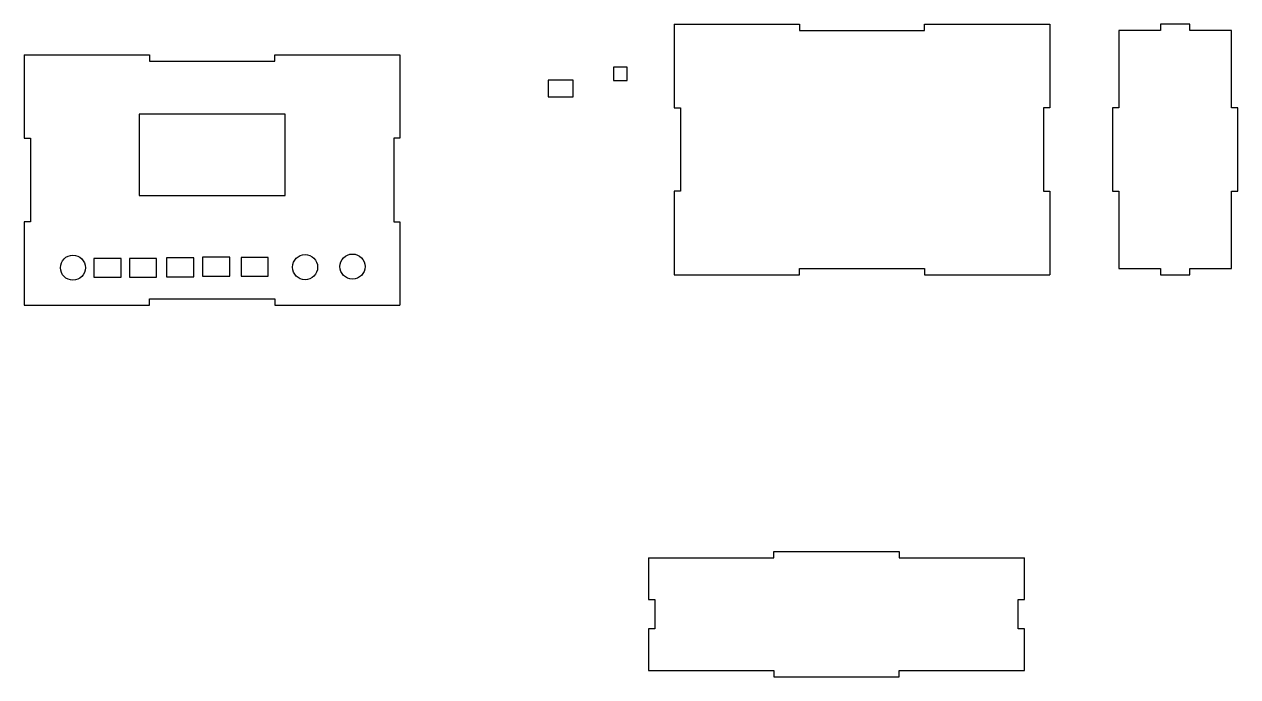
# Model space of a CAD drawing. Header units: millimetres. Extents: x 770 to 1352, y 1718 to 2030.
import ezdxf

# ---------------------------------------------------------------- set-up
doc = ezdxf.new("R2010")
doc.units = ezdxf.units.MM

msp = doc.modelspace()

# ---------------------------------------------------------------- linework, layer by layer
for p, q in [((1081.77, 2030.26), (1141.77, 2030.26)), ((1081.77, 2030.26), (1081.77, 1990.26)), ((1141.77, 2030.26), (1141.77, 2027.26)), ((1201.77, 2027.26), (1201.77, 2030.26)), ((1201.77, 2030.26), (1261.77, 2030.26)), ((1261.77, 2030.26), (1261.77, 1990.26)), ((1328.77, 2030.26), (1314.77, 2030.26)), ((1314.77, 2030.26), (1314.77, 2027.26)), ((1328.77, 2027.26), (1328.77, 2030.26)), ((1141.77, 2027.26), (1201.77, 2027.26)), ((1294.77, 2027.26), (1294.77, 1990.26)), ((1314.77, 2027.26), (1294.77, 2027.26)), ((1348.77, 2027.26), (1328.77, 2027.26)), ((1348.77, 1990.26), (1348.77, 2027.26)), ((770.45, 2015.66), (830.45, 2015.66)), ((770.45, 2015.66), (770.45, 1975.66)), ((830.45, 2015.66), (830.45, 2012.66)), ((830.45, 2012.66), (890.45, 2012.66)), ((890.45, 2012.66), (890.45, 2015.66)), ((890.45, 2015.66), (950.45, 2015.66)), ((950.45, 2015.66), (950.45, 1975.66)), ((1081.77, 1990.26), (1084.77, 1990.26)), ((1084.77, 1990.26), (1084.77, 1950.26)), ((1261.77, 1990.26), (1258.77, 1990.26)), ((1258.77, 1990.26), (1258.77, 1950.26)), ((1294.77, 1990.26), (1291.77, 1990.26)), ((1291.77, 1990.26), (1291.77, 1950.26)), ((1351.77, 1990.26), (1348.77, 1990.26)), ((1351.77, 1950.26), (1351.77, 1990.26)), ((770.45, 1975.66), (773.45, 1975.66)), ((773.45, 1975.66), (773.45, 1935.66)), ((950.45, 1975.66), (947.45, 1975.66)), ((947.45, 1975.66), (947.45, 1935.66)), ((1084.77, 1950.26), (1081.77, 1950.26)), ((1081.77, 1950.26), (1081.77, 1910.26)), ((1258.77, 1950.26), (1261.77, 1950.26)), ((1261.77, 1950.26), (1261.77, 1910.26)), ((1291.77, 1950.26), (1294.77, 1950.26)), ((1294.77, 1950.26), (1294.77, 1913.26)), ((1348.77, 1913.26), (1348.77, 1950.26)), ((1348.77, 1950.26), (1351.77, 1950.26)), ((773.45, 1935.66), (770.45, 1935.66)), ((770.45, 1935.66), (770.45, 1895.66)), ((947.45, 1935.66), (950.45, 1935.66)), ((950.45, 1935.66), (950.45, 1895.66)), ((1141.77, 1910.26), (1141.77, 1913.26)), ((1141.77, 1913.26), (1201.77, 1913.26)), ((1201.77, 1913.26), (1201.77, 1910.26)), ((1294.77, 1913.26), (1314.77, 1913.26)), ((1314.77, 1913.26), (1314.77, 1910.26)), ((1328.77, 1910.26), (1328.77, 1913.26)), ((1328.77, 1913.26), (1348.77, 1913.26)), ((1081.77, 1910.26), (1141.77, 1910.26)), ((1201.77, 1910.26), (1261.77, 1910.26)), ((1314.77, 1910.26), (1328.77, 1910.26)), ((770.45, 1895.66), (830.45, 1895.66)), ((830.45, 1895.66), (830.45, 1898.66)), ((830.45, 1898.66), (890.45, 1898.66)), ((890.45, 1898.66), (890.45, 1895.66)), ((890.45, 1895.66), (950.45, 1895.66)), ((1069.56, 1774.63), (1129.56, 1774.63)), ((1069.56, 1774.63), (1069.56, 1774.63)), ((1069.56, 1774.63), (1069.56, 1754.63)), ((1129.56, 1774.63), (1129.56, 1777.63)), ((1129.56, 1777.63), (1189.56, 1777.63)), ((1189.56, 1777.63), (1189.56, 1774.63)), ((1189.56, 1774.63), (1249.56, 1774.63)), ((1249.56, 1754.63), (1249.56, 1774.63)), ((1069.56, 1754.63), (1072.56, 1754.63)), ((1072.56, 1754.63), (1072.56, 1740.63)), ((1246.56, 1740.63), (1246.56, 1754.63)), ((1246.56, 1754.63), (1249.56, 1754.63)), ((1072.56, 1740.63), (1069.56, 1740.63)), ((1069.56, 1740.63), (1069.56, 1720.63)), ((1249.56, 1740.63), (1246.56, 1740.63)), ((1249.56, 1720.63), (1249.56, 1740.63)), ((1069.56, 1720.63), (1129.56, 1720.63)), ((1129.56, 1720.63), (1129.56, 1717.63)), ((1129.56, 1717.63), (1189.56, 1717.63)), ((1189.56, 1717.63), (1189.56, 1720.63)), ((1189.56, 1720.63), (1249.56, 1720.63))]:
    msp.add_line(p, q)
for points in [[(1052.78, 2003.26), (1059.28, 2003.26), (1059.28, 2009.76), (1052.78, 2009.76)], [(1021.44, 1995.44), (1033.44, 1995.44), (1033.44, 2003.44), (1021.44, 2003.44)], [(825.42, 1948.14), (895.42, 1948.14), (895.42, 1987.14), (825.42, 1987.14)], [(855.87, 1909.6), (868.87, 1909.6), (868.87, 1918.6), (855.87, 1918.6)], [(874.36, 1909.57), (887.36, 1909.57), (887.36, 1918.57), (874.36, 1918.57)], [(803.84, 1909.03), (816.84, 1909.03), (816.84, 1918.03), (803.84, 1918.03)], [(820.8, 1909.03), (833.8, 1909.03), (833.8, 1918.03), (820.8, 1918.03)], [(838.62, 1909.32), (851.62, 1909.32), (851.62, 1918.32), (838.62, 1918.32)]]:
    msp.add_lwpolyline(points, close=True)
for centre in [(793.77, 1913.62), (904.98, 1913.88), (927.69, 1914.17)]:
    msp.add_circle(centre, 6)

doc.saveas('drawing.dxf')
